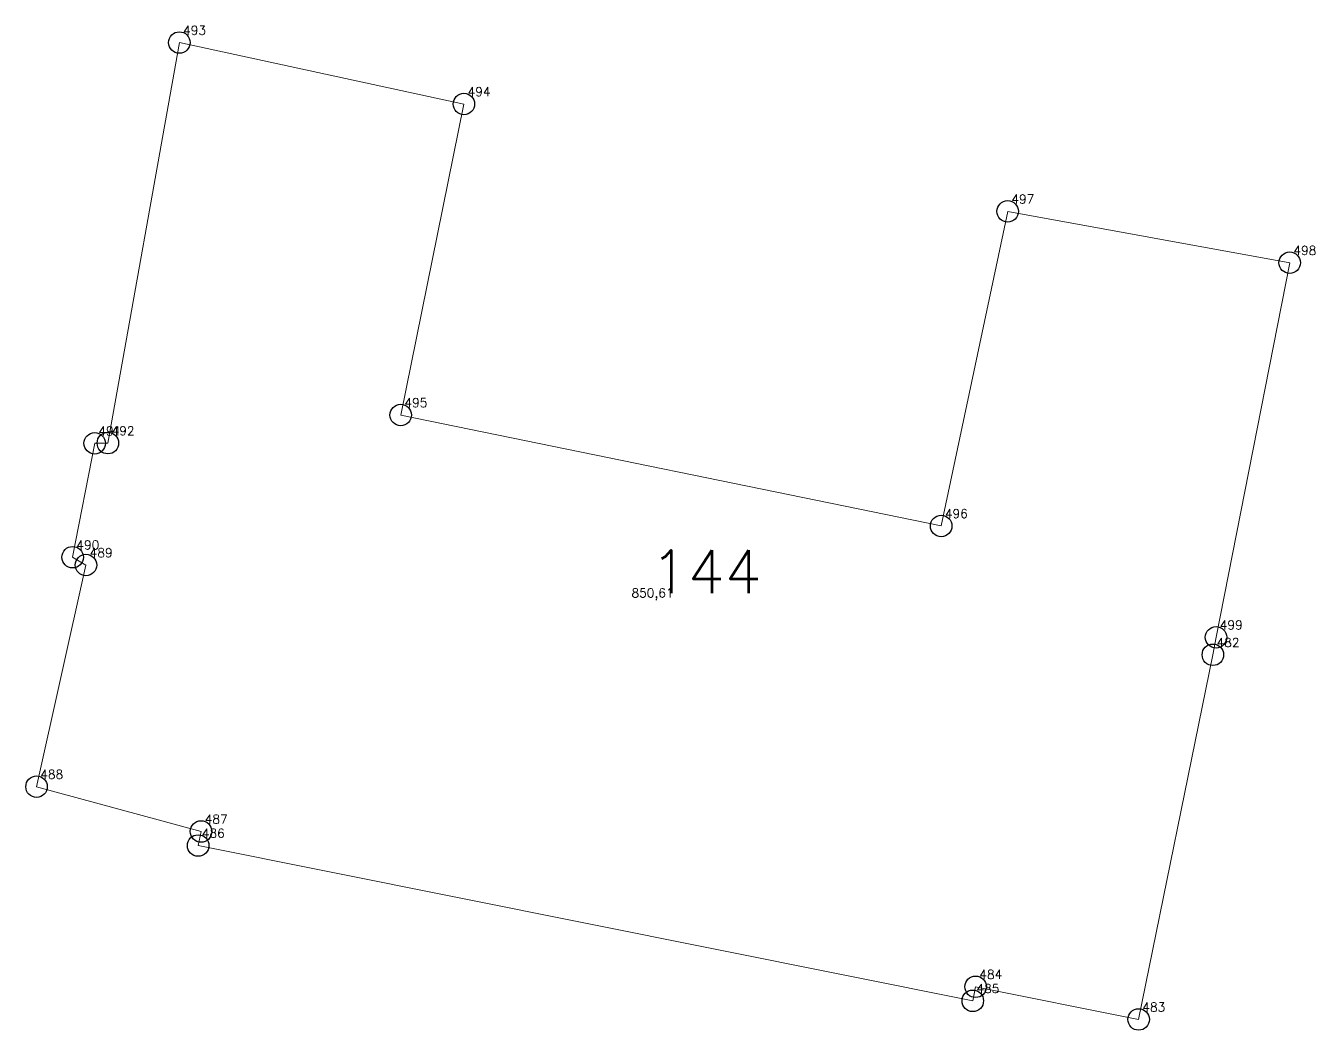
# Model space of a CAD drawing. Extents: x 1390459 to 1399082, y 355064 to 360767.
# Drawn here: x 1394531.64 to 1394576.63, y 360236.3 to 360271.33 of the extents above; entities that cross this region are included whole.
import ezdxf

# ---------------------------------------------------------------- set-up
doc = ezdxf.new("R2010")
doc.units = 0
doc.header["$PDMODE"] = 33
doc.header["$PDSIZE"] = 0.75
doc.layers.add('9 - ценная историческая застройка советский период', color=7, linetype='Continuous')
doc.layers.add('OKN_VALUED_LABELS', color=1, linetype='Continuous')
doc.styles.get("Standard").update_dxf_attribs({"font": 'simplex.shx'})

msp = doc.modelspace()

# ---------------------------------------------------------------- linework, layer by layer
at = {"layer": '9 - ценная историческая застройка советский период', "color": 7, "lineweight": 20}
msp.add_lwpolyline([(1394573.057, 360249.393), (1394570.466, 360236.674), (1394564.779, 360237.814), (1394564.681, 360237.324), (1394537.656, 360242.74), (1394537.758, 360243.23), (1394532.018, 360244.793), (1394533.742, 360252.523), (1394533.277, 360252.796), (1394534.047, 360256.769), (1394534.507, 360256.776), (1394537.002, 360270.746), (1394546.928, 360268.603), (1394544.724, 360257.756), (1394563.578, 360253.886), (1394565.898, 360264.857), (1394575.738, 360263.067), (1394573.167, 360250.004), (1394573.057, 360249.393)], close=True, dxfattribs=at)
at = {"layer": '9 - ценная историческая застройка советский период'}
for p in [(1394537.002, 360270.746), (1394546.928, 360268.603), (1394565.898, 360264.857), (1394575.738, 360263.067), (1394544.724, 360257.756), (1394534.047, 360256.769), (1394534.507, 360256.776), (1394563.578, 360253.886), (1394533.277, 360252.796), (1394533.742, 360252.523), (1394573.167, 360250.004), (1394573.057, 360249.393), (1394532.018, 360244.793), (1394537.758, 360243.23), (1394537.656, 360242.74), (1394564.779, 360237.814), (1394564.681, 360237.324), (1394570.466, 360236.674)]:
    msp.add_point(p, dxfattribs=at)

# ---------------------------------------------------------------- texts
at = {"layer": '9 - ценная историческая застройка советский период', "color": 7}
for s, p in [('493', (1394537.131, 360271.02)), ('494', (1394547.057, 360268.878)), ('497', (1394566.027, 360265.132)), ('498', (1394575.867, 360263.341)), ('495', (1394544.853, 360258.031)), ('491', (1394534.176, 360257.043)), ('492', (1394534.636, 360257.05)), ('496', (1394563.707, 360254.161)), ('490', (1394533.406, 360253.07)), ('489', (1394533.871, 360252.798)), ('850,61', (1394552.775, 360251.395)), ('499', (1394573.297, 360250.279)), ('482', (1394573.186, 360249.667)), ('488', (1394532.147, 360245.068)), ('487', (1394537.887, 360243.504)), ('486', (1394537.785, 360243.015)), ('484', (1394564.908, 360238.089)), ('485', (1394564.811, 360237.598)), ('483', (1394570.595, 360236.949))]:
    msp.add_text(s, height=0.3111, dxfattribs=at).set_placement(p)
at = {"layer": 'OKN_VALUED_LABELS'}
msp.add_text('144', height=1.5, dxfattribs=at).set_placement((1394553.45, 360251.54))

doc.saveas('drawing.dxf')
